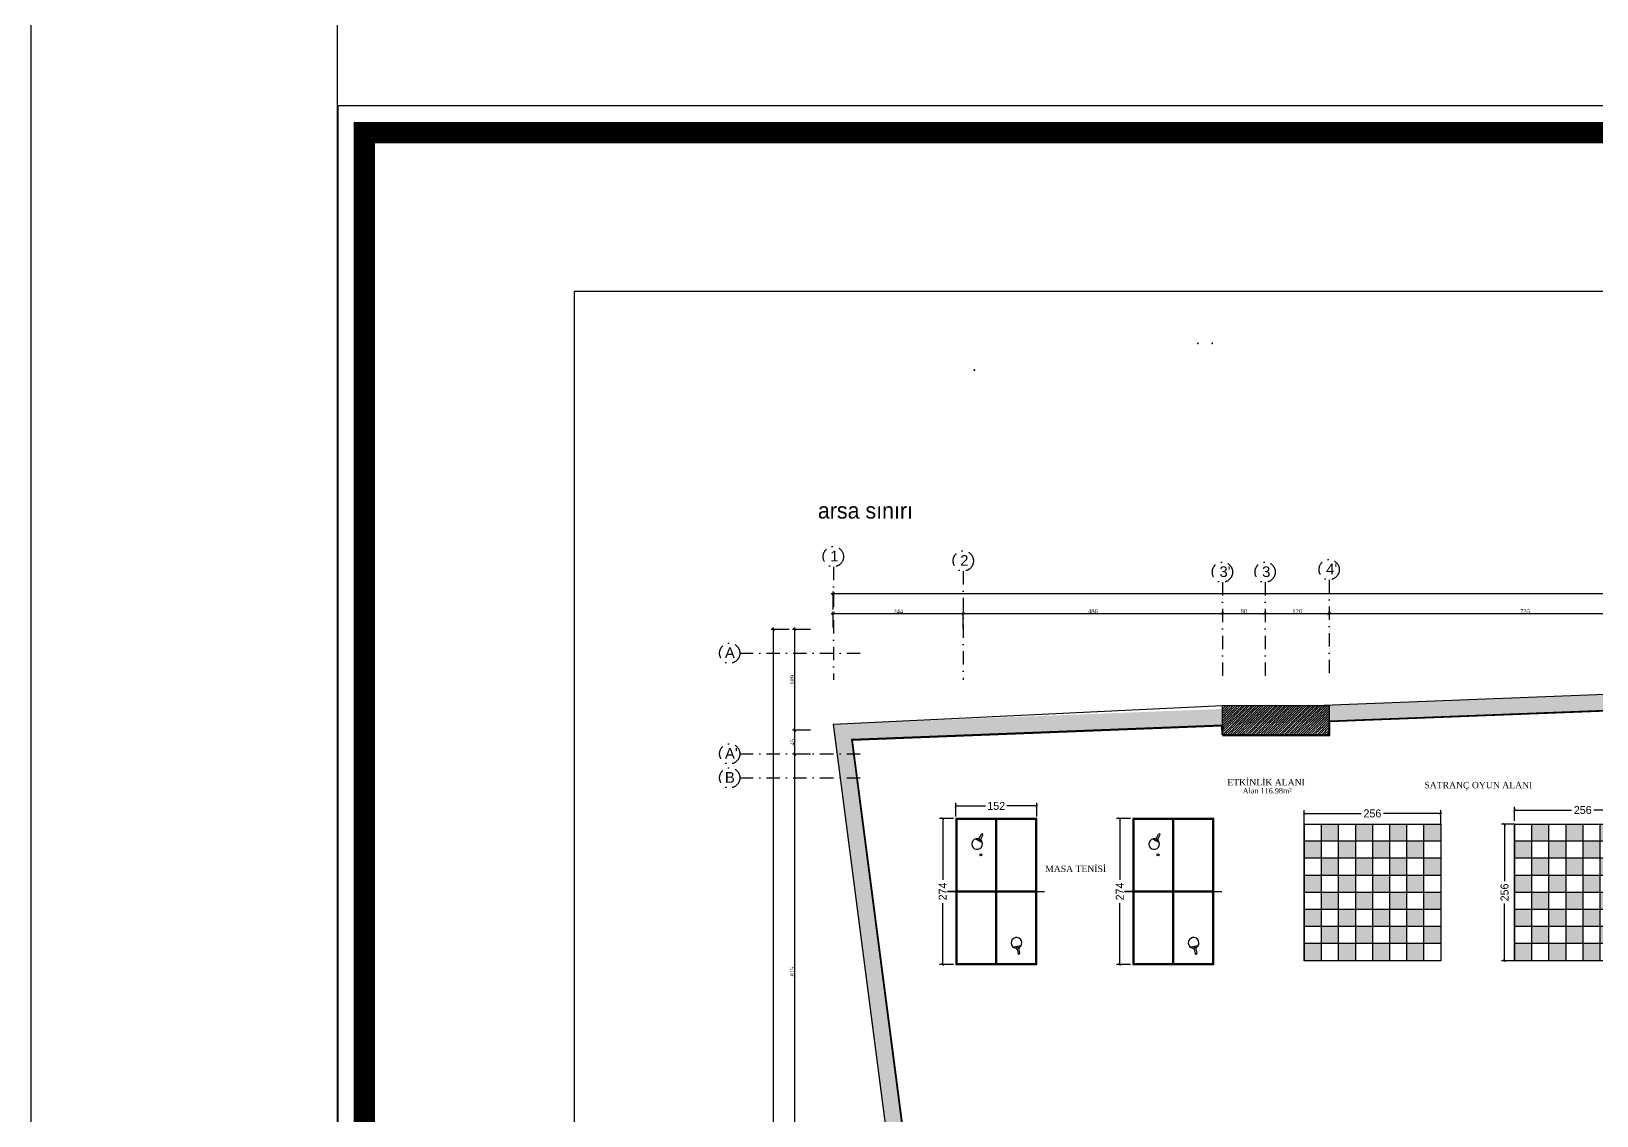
# Model space of a CAD drawing. Header units: millimetres. Extents: x -29311 to -3405, y 28913 to 42880.
# Drawn here: x -20559 to -17624, y 35997 to 38030 of the extents above; entities that cross this region are included whole.
import ezdxf
from ezdxf.enums import TextEntityAlignment as Align

# ---------------------------------------------------------------- set-up
doc = ezdxf.new("R2010")
doc.units = ezdxf.units.MM
doc.linetypes.add('DASHDOT', pattern=[1, 0.5, -0.25, 0, -0.25])
doc.linetypes.add('DASHDOT2', pattern=[0.5, 0.25, -0.125, 0, -0.125])
for name, color, linetype in [('A-AKS', 57, 'DASHDOT'), ('A-AKS.', 57, 'DASHDOT2'), ('A-BA', 1, 'Continuous'), ('A-KAPI-METAL', 84, 'Continuous'), ('A-SIVA-IC', 97, 'Continuous'), ('A-TEFRIS', 251, 'Continuous'), ('A-YAZI', 136, 'Continuous'), ('ARREDI_attrezzature', 175, 'Continuous'), ('yazı1', 7, 'Continuous'), ('Yazılar', 253, 'Continuous')]:
    doc.layers.add(name, color=color, linetype=linetype)
for name, color, linetype, lineweight in [('IZ', 8, 'Continuous', 20), ('olcu-plan', 7, 'Continuous', 20), ('tarama-betonarme', 252, 'Continuous', 13), ('TES_SU', 150, 'Continuous', 25)]:
    doc.layers.add(name, color=color, linetype=linetype, lineweight=lineweight)
doc.styles.add('HA_SMART', font='')
doc.styles.add('text1', font='arial.ttf')
doc.styles.add('YAZ-50', font='times.ttf', dxfattribs={"width": 0.9})
doc.styles.get('HA_SMART').set_extended_font_data('Sakkal Majalla')
doc.dimstyles.new('1-100HA', dxfattribs={"dimtxt": 15, "dimasz": 5, "dimexe": 6, "dimexo": 0, "dimgap": 2, "dimtad": 0, "dimdec": 1, "dimrnd": 0.5, "dimzin": 11, "dimtxsty": 'HA_SMART', "dimblk": 'ARCHTICK', "dimcen": 3, "dimdle": 1.25, "dimclrd": 256, "dimclrt": 7, "dimadec": 0, "dimazin": 0, "dimtfac": 1.25, "dimtdec": 1, "dimtofl": 0, "dimtmove": 1, "dimatfit": 3, "dimldrblk": 'ARCHTICK', "dimfxl": 20, "dimfxlon": 1, "dimtolj": 1, "dimtzin": 0, "dimarcsym": 0})
doc.dimstyles.new('1-50-plan', dxfattribs={"dimtxt": 8, "dimasz": 6, "dimexe": 4, "dimexo": 4, "dimgap": 0.00625, "dimtad": 1, "dimdec": 0, "dimrnd": 0.0005, "dimzin": 9, "dimdsep": 46, "dimtxsty": 'YAZ-50', "dimblk": 'ARCHTICK', "dimcen": 0.025, "dimdle": 4, "dimadec": 0, "dimazin": 0, "dimtfac": 1, "dimtdec": 0, "dimtmove": 0, "dimatfit": 3, "dimfxl": 30, "dimfxlon": 1, "dimarcsym": 0})
pattern_1 = [(45, (-65876.5644, 50245.5134), (-4.4194174, 4.4194174), []), (45, (-65872.145, 50245.5134), (-4.4194174, 4.4194174), [7.8125, -1.5625, 0, -1.5625])]

# ---------------------------------------------------------------- blocks, each defined once
blk = doc.blocks.new('ANTET')
at = {"color": 251, "const_width": 20, "elevation": 0}
blk.add_lwpolyline([(-18595, -50619.4), (-18595, -52600.1), (-14668.2, -52600.1), (-14668.2, -50619.4)], close=True, dxfattribs=at)
at = {"layer": 'Yazılar', "elevation": 0}
for points in [[(-18620, -50594.4), (-18620, -52625.1), (-14643.2, -52625.1), (-14643.2, -50594.4)], [(-18397.9, -50768), (-14785.5, -50768), (-14785.5, -52468.9), (-18397.9, -52468.9)]]:
    blk.add_lwpolyline(points, close=True, dxfattribs=at)
blk = doc.blocks.new('_ArchTick')
at = {"color": 0, "linetype": 'ByBlock', "const_width": 0.15}
blk.add_lwpolyline([(-0.5, -0.5), (0.5, 0.5)], dxfattribs=at)
blk = doc.blocks.new('*D405')
at = {"layer": 'DEFPOINTS', "color": 0, "transparency": 16777216}
for p in [(-18811.7, 36938.9), (-19055.3, 36908.8), (-18811.7, 36906.1)]:
    blk.add_point(p, dxfattribs=at)
at = {"layer": 'olcu-plan', "color": 0, "lineweight": -2, "transparency": 16777216}
for p, q in [((-19059.3, 36938.9), (-18807.7, 36938.9)), ((-19055.3, 36912.8), (-19055.3, 36942.9)), ((-18811.7, 36910.1), (-18811.7, 36942.9))]:
    blk.add_line(p, q, dxfattribs=at)
at = {"layer": 'olcu-plan', "color": 0, "lineweight": -2, "transparency": 16777216, "xscale": 6, "yscale": 6, "zscale": 6, "rotation": 180}
blk.add_blockref('_ArchTick', (-19055.3, 36938.9), dxfattribs=at)
at = {"layer": 'olcu-plan', "color": 0, "lineweight": -2, "transparency": 16777216, "xscale": 6, "yscale": 6, "zscale": 6}
blk.add_blockref('_ArchTick', (-18811.7, 36938.9), dxfattribs=at)
at = {"layer": 'olcu-plan', "color": 0, "transparency": 16777216, "insert": (-18933.5, 36942.9), "char_height": 8, "attachment_point": 5, "style": 'YAZ-50'}
blk.add_mtext('244', dxfattribs=at)
blk = doc.blocks.new('*D406')
at = {"layer": 'DEFPOINTS', "color": 0, "transparency": 16777216}
for p in [(-18325.7, 36938.9), (-18325.7, 36938.9), (-18811.7, 36906.1)]:
    blk.add_point(p, dxfattribs=at)
at = {"layer": 'olcu-plan', "color": 0, "lineweight": -2, "transparency": 16777216}
for p, q in [((-18815.7, 36938.9), (-18321.7, 36938.9)), ((-18811.7, 36910.1), (-18811.7, 36942.9)), ((-18325.7, 36938.9), (-18325.7, 36942.9))]:
    blk.add_line(p, q, dxfattribs=at)
at = {"layer": 'olcu-plan', "color": 0, "lineweight": -2, "transparency": 16777216, "xscale": 6, "yscale": 6, "zscale": 6, "rotation": 180}
blk.add_blockref('_ArchTick', (-18811.7, 36938.9), dxfattribs=at)
at = {"layer": 'olcu-plan', "color": 0, "lineweight": -2, "transparency": 16777216, "xscale": 6, "yscale": 6, "zscale": 6}
blk.add_blockref('_ArchTick', (-18325.7, 36938.9), dxfattribs=at)
at = {"layer": 'olcu-plan', "color": 0, "transparency": 16777216, "insert": (-18568.7, 36943), "char_height": 8, "attachment_point": 5, "style": 'YAZ-50'}
blk.add_mtext('486', dxfattribs=at)
blk = doc.blocks.new('*D407')
at = {"layer": 'DEFPOINTS', "color": 0, "transparency": 16777216}
for p in [(-18325.7, 36938.9), (-18245.7, 36938.9), (-18245.7, 36938.9)]:
    blk.add_point(p, dxfattribs=at)
at = {"layer": 'olcu-plan', "color": 0, "lineweight": -2, "transparency": 16777216}
for p, q in [((-18329.7, 36938.9), (-18241.7, 36938.9)), ((-18325.7, 36938.9), (-18325.7, 36942.9)), ((-18245.7, 36938.9), (-18245.7, 36942.9))]:
    blk.add_line(p, q, dxfattribs=at)
at = {"layer": 'olcu-plan', "color": 0, "lineweight": -2, "transparency": 16777216, "xscale": 6, "yscale": 6, "zscale": 6, "rotation": 180}
blk.add_blockref('_ArchTick', (-18325.7, 36938.9), dxfattribs=at)
at = {"layer": 'olcu-plan', "color": 0, "lineweight": -2, "transparency": 16777216, "xscale": 6, "yscale": 6, "zscale": 6}
blk.add_blockref('_ArchTick', (-18245.7, 36938.9), dxfattribs=at)
at = {"layer": 'olcu-plan', "color": 0, "transparency": 16777216, "insert": (-18285.7, 36943), "char_height": 8, "attachment_point": 5, "style": 'YAZ-50'}
blk.add_mtext('80', dxfattribs=at)
blk = doc.blocks.new('*D408')
at = {"layer": 'DEFPOINTS', "color": 0, "transparency": 16777216}
for p in [(-18245.7, 36938.9), (-18125.7, 36938.9), (-18125.7, 36938.9)]:
    blk.add_point(p, dxfattribs=at)
at = {"layer": 'olcu-plan', "color": 0, "lineweight": -2, "transparency": 16777216}
for p, q in [((-18249.7, 36938.9), (-18121.7, 36938.9)), ((-18245.7, 36938.9), (-18245.7, 36942.9)), ((-18125.7, 36938.9), (-18125.7, 36942.9))]:
    blk.add_line(p, q, dxfattribs=at)
at = {"layer": 'olcu-plan', "color": 0, "lineweight": -2, "transparency": 16777216, "xscale": 6, "yscale": 6, "zscale": 6, "rotation": 180}
blk.add_blockref('_ArchTick', (-18245.7, 36938.9), dxfattribs=at)
at = {"layer": 'olcu-plan', "color": 0, "lineweight": -2, "transparency": 16777216, "xscale": 6, "yscale": 6, "zscale": 6}
blk.add_blockref('_ArchTick', (-18125.7, 36938.9), dxfattribs=at)
at = {"layer": 'olcu-plan', "color": 0, "transparency": 16777216, "insert": (-18185.7, 36943), "char_height": 8, "attachment_point": 5, "style": 'YAZ-50'}
blk.add_mtext('120', dxfattribs=at)
blk = doc.blocks.new('*D409')
at = {"layer": 'DEFPOINTS', "color": 0, "transparency": 16777216}
for p in [(-18125.7, 36938.9), (-17391.2, 36938.9), (-17391.2, 36938.9)]:
    blk.add_point(p, dxfattribs=at)
at = {"layer": 'olcu-plan', "color": 0, "lineweight": -2, "transparency": 16777216}
for p, q in [((-18129.7, 36938.9), (-17387.2, 36938.9)), ((-18125.7, 36938.9), (-18125.7, 36942.9)), ((-17391.2, 36938.9), (-17391.2, 36942.9))]:
    blk.add_line(p, q, dxfattribs=at)
at = {"layer": 'olcu-plan', "color": 0, "lineweight": -2, "transparency": 16777216, "xscale": 6, "yscale": 6, "zscale": 6, "rotation": 180}
blk.add_blockref('_ArchTick', (-18125.7, 36938.9), dxfattribs=at)
at = {"layer": 'olcu-plan', "color": 0, "lineweight": -2, "transparency": 16777216, "xscale": 6, "yscale": 6, "zscale": 6}
blk.add_blockref('_ArchTick', (-17391.2, 36938.9), dxfattribs=at)
at = {"layer": 'olcu-plan', "color": 0, "transparency": 16777216, "insert": (-17758.5, 36943), "char_height": 8, "attachment_point": 5, "style": 'YAZ-50'}
blk.add_mtext('735', dxfattribs=at)
blk = doc.blocks.new('*D416')
at = {"layer": 'DEFPOINTS', "color": 0, "transparency": 16777216}
for p in [(-14185.7, 36976.3), (-14185.7, 36938.9), (-19055.3, 36908.8)]:
    blk.add_point(p, dxfattribs=at)
at = {"layer": 'olcu-plan', "color": 0, "lineweight": -2, "transparency": 16777216}
for p, q in [((-19059.3, 36976.3), (-14181.7, 36976.3)), ((-19055.3, 36946.3), (-19055.3, 36980.3)), ((-14185.7, 36946.3), (-14185.7, 36980.3))]:
    blk.add_line(p, q, dxfattribs=at)
at = {"layer": 'olcu-plan', "color": 0, "lineweight": -2, "transparency": 16777216, "xscale": 6, "yscale": 6, "zscale": 6, "rotation": 180}
blk.add_blockref('_ArchTick', (-19055.3, 36976.3), dxfattribs=at)
at = {"layer": 'olcu-plan', "color": 0, "lineweight": -2, "transparency": 16777216, "xscale": 6, "yscale": 6, "zscale": 6}
blk.add_blockref('_ArchTick', (-14185.7, 36976.3), dxfattribs=at)
at = {"layer": 'olcu-plan', "color": 0, "transparency": 16777216, "insert": (-16620.5, 36980.4), "char_height": 8, "attachment_point": 5, "style": 'YAZ-50'}
blk.add_mtext('4870', dxfattribs=at)
blk = doc.blocks.new('*D417')
at = {"layer": 'DEFPOINTS', "color": 0, "transparency": 16777216}
for p in [(-19055.3, 36908.8), (-19127.9, 36720), (-19055.3, 36720)]:
    blk.add_point(p, dxfattribs=at)
at = {"layer": 'olcu-plan', "color": 0, "lineweight": -2, "transparency": 16777216}
for p, q in [((-19097.9, 36908.8), (-19131.9, 36908.8)), ((-19127.9, 36912.8), (-19127.9, 36716)), ((-19097.9, 36720), (-19131.9, 36720))]:
    blk.add_line(p, q, dxfattribs=at)
at = {"layer": 'olcu-plan', "color": 0, "lineweight": -2, "transparency": 16777216, "xscale": 6, "yscale": 6, "zscale": 6}
for p, rotation in [((-19127.9, 36908.8), 90), ((-19127.9, 36720), 270)]:
    blk.add_blockref('_ArchTick', p, dxfattribs=dict(at, rotation=rotation))
at = {"layer": 'olcu-plan', "color": 0, "transparency": 16777216, "insert": (-19132, 36814.4), "char_height": 8, "attachment_point": 5, "rotation": 90, "style": 'YAZ-50'}
blk.add_mtext('189', dxfattribs=at)
blk = doc.blocks.new('*D418')
at = {"layer": 'DEFPOINTS', "color": 0, "transparency": 16777216}
for p in [(-19055.3, 36720), (-19127.9, 36675), (-19055.3, 36675)]:
    blk.add_point(p, dxfattribs=at)
at = {"layer": 'olcu-plan', "color": 0, "lineweight": -2, "transparency": 16777216}
for p, q in [((-19097.9, 36720), (-19131.9, 36720)), ((-19127.9, 36724), (-19127.9, 36671)), ((-19097.9, 36675), (-19131.9, 36675))]:
    blk.add_line(p, q, dxfattribs=at)
at = {"layer": 'olcu-plan', "color": 0, "lineweight": -2, "transparency": 16777216, "xscale": 6, "yscale": 6, "zscale": 6}
for p, rotation in [((-19127.9, 36720), 90), ((-19127.9, 36675), 270)]:
    blk.add_blockref('_ArchTick', p, dxfattribs=dict(at, rotation=rotation))
at = {"layer": 'olcu-plan', "color": 0, "transparency": 16777216, "insert": (-19132, 36697.5), "char_height": 8, "attachment_point": 5, "rotation": 90, "style": 'YAZ-50'}
blk.add_mtext('45', dxfattribs=at)
blk = doc.blocks.new('*D419')
at = {"layer": 'DEFPOINTS', "color": 0, "transparency": 16777216}
for p in [(-19055.3, 36675), (-19127.9, 35859.7), (-19055.3, 35859.7)]:
    blk.add_point(p, dxfattribs=at)
at = {"layer": 'olcu-plan', "color": 0, "lineweight": -2, "transparency": 16777216}
for p, q in [((-19097.9, 36675), (-19131.9, 36675)), ((-19127.9, 36679), (-19127.9, 35855.7)), ((-19097.9, 35859.7), (-19131.9, 35859.7))]:
    blk.add_line(p, q, dxfattribs=at)
at = {"layer": 'olcu-plan', "color": 0, "lineweight": -2, "transparency": 16777216, "xscale": 6, "yscale": 6, "zscale": 6}
for p, rotation in [((-19127.9, 36675), 90), ((-19127.9, 35859.7), 270)]:
    blk.add_blockref('_ArchTick', p, dxfattribs=dict(at, rotation=rotation))
at = {"layer": 'olcu-plan', "color": 0, "transparency": 16777216, "insert": (-19132, 36267.4), "char_height": 8, "attachment_point": 5, "rotation": 90, "style": 'YAZ-50'}
blk.add_mtext('815', dxfattribs=at)
blk = doc.blocks.new('*D423')
at = {"layer": 'DEFPOINTS', "color": 0, "transparency": 16777216}
for p in [(-19055.3, 36908.8), (-19167.8, 34803.8), (-18805.2, 34803.8)]:
    blk.add_point(p, dxfattribs=at)
at = {"layer": 'olcu-plan', "color": 0, "lineweight": -2, "transparency": 16777216}
for p, q in [((-19137.8, 36908.8), (-19171.8, 36908.8)), ((-19167.8, 36912.8), (-19167.8, 34799.8)), ((-19137.8, 34803.8), (-19171.8, 34803.8))]:
    blk.add_line(p, q, dxfattribs=at)
at = {"layer": 'olcu-plan', "color": 0, "lineweight": -2, "transparency": 16777216, "xscale": 6, "yscale": 6, "zscale": 6}
for p, rotation in [((-19167.8, 36908.8), 90), ((-19167.8, 34803.8), 270)]:
    blk.add_blockref('_ArchTick', p, dxfattribs=dict(at, rotation=rotation))
at = {"layer": 'olcu-plan', "color": 0, "transparency": 16777216, "insert": (-19171.8, 35856.3), "char_height": 8, "attachment_point": 5, "rotation": 90, "style": 'YAZ-50'}
blk.add_mtext('2105', dxfattribs=at)
blk = doc.blocks.new('AKS')
at = {"layer": 'A-AKS.', "ltscale": 100}
for p, q in [((0, 2266.9), (0, 2054.9)), ((243.6, 2258.9), (243.6, 2054.9)), ((729.5, 2237.9), (729.5, 2054.9)), ((809.5, 2237.9), (809.5, 2054.9)), ((929.5, 2242.6), (929.5, 2054.9)), ((-175.3, 2104.9), (50, 2104.9)), ((-175.3, 1916.2), (50, 1916.2)), ((-175.3, 1871.2), (50, 1871.2))]:
    blk.add_line(p, q, dxfattribs=at)
for centre in [(0, 2285.9), (243.6, 2277.9), (729.5, 2256.9), (809.5, 2256.9), (929.5, 2261.6), (-194.3, 2104.9), (-194.3, 1916.2), (-194.3, 1871.2)]:
    blk.add_circle(centre, 19, dxfattribs=at)
at = {"layer": 'A-AKS.', "ltscale": 100, "char_height": 20, "width": 18.894, "attachment_point": 1, "style": 'text1'}
for s, insert in [('1', (-5.8, 2296.8)), ('2', (237.8, 2288.7)), ("3'", (723.8, 2267.7)), ('3', (803.8, 2267.7)), ("4'", (923.8, 2272.5)), ('A', (-203.2, 2115.8)), ("A'", (-203.2, 1927)), ('B', (-203.2, 1882))]:
    blk.add_mtext(s, dxfattribs=dict(at, insert=insert))
blk = doc.blocks.new('MASA TENİSİ')
at = {"layer": 'A-TEFRIS'}
for p, q in [((200.407, 172.95), (197.667, 172.95)), ((197.667, 172.95), (197.667, 171.43)), ((199.027, 172.93), (197.687, 172.93)), ((197.687, 172.93), (197.687, 172.2)), ((199.027, 172.93), (199.027, 172.2)), ((199.037, 173.097), (199.037, 171.283)), ((199.047, 172.93), (199.047, 172.2)), ((200.387, 172.93), (199.047, 172.93)), ((200.387, 172.2), (200.387, 172.93)), ((200.407, 171.43), (200.407, 172.95)), ((200.021, 172.579), (199.954, 172.453)), ((200.001, 172.52), (199.991, 172.502)), ((199.991, 172.502), (200.007, 172.488)), ((200.021, 172.515), (200.001, 172.52)), ((200.021, 172.515), (200.007, 172.488)), ((200.007, 172.488), (200.095, 172.441)), ((200.021, 172.515), (200.109, 172.468)), ((197.687, 172.2), (199.027, 172.2)), ((197.687, 172.18), (199.027, 172.18)), ((197.687, 172.18), (197.687, 171.45)), ((199.027, 172.18), (199.027, 171.45)), ((199.047, 172.2), (200.387, 172.2)), ((199.047, 172.18), (200.387, 172.18)), ((199.047, 172.18), (199.047, 171.45)), ((200.387, 171.45), (200.387, 172.18)), ((197.973, 171.803), (197.875, 171.782)), ((197.979, 171.774), (197.881, 171.752)), ((197.979, 171.774), (197.973, 171.803)), ((197.993, 171.802), (197.973, 171.803)), ((197.979, 171.774), (197.997, 171.783)), ((198.02, 171.725), (197.99, 171.864)), ((197.997, 171.783), (197.993, 171.802)), ((197.667, 171.43), (200.407, 171.43)), ((197.687, 171.45), (199.027, 171.45)), ((199.047, 171.45), (200.387, 171.45))]:
    blk.add_line(p, q, dxfattribs=at)
blk.add_lwpolyline([(199.033, 173.097), (199.04, 173.097), (199.04, 172.95), (199.033, 172.95)], close=True, dxfattribs=at)
blk.add_circle((199.724, 172.478), 0.02, dxfattribs=at)
for centre, radius, start, end in [((199.926, 172.548), 0.1, 352.1917, 311.6872), ((200.012, 172.451), 0.03, 61.9394, 131.6872), ((200.054, 172.531), 0.03, 172.1917, 241.9394), ((200.102, 172.454), 0.015, 241.9394, 61.9394), ((197.878, 171.767), 0.015, 102.2828, 282.2828), ((197.945, 171.828), 0.03, 282.2828, 352.0306), ((197.964, 171.74), 0.03, 32.5351, 102.2828), ((198.073, 171.81), 0.1, 212.5351, 172.0306)]:
    blk.add_arc(centre, radius, start, end, dxfattribs=at)
blk = doc.blocks.new('*D390')
at = {"layer": 'A-TEFRIS', "color": 0, "lineweight": -2, "transparency": 16777216}
for p, q in [((-18830.3, 36554.7), (-18856.3, 36554.7)), ((-18830.3, 36280.7), (-18856.3, 36280.7))]:
    blk.add_line(p, q, dxfattribs=at)
at = {"layer": 'A-TEFRIS', "lineweight": -2, "transparency": 16777216}
for p, q in [((-18850.3, 36556), (-18850.3, 36439.4)), ((-18850.3, 36279.5), (-18850.3, 36396.1))]:
    blk.add_line(p, q, dxfattribs=at)
at = {"layer": 'DEFPOINTS', "color": 0, "transparency": 16777216}
for p in [(-18850.3, 36554.7), (-18825.9, 36554.7), (-18825.9, 36280.7)]:
    blk.add_point(p, dxfattribs=at)
at = {"layer": 'A-TEFRIS', "lineweight": -2, "transparency": 16777216, "xscale": 5, "yscale": 5, "zscale": 5}
for p, rotation in [((-18850.3, 36554.7), 90), ((-18850.3, 36280.7), 270)]:
    blk.add_blockref('_ArchTick', p, dxfattribs=dict(at, rotation=rotation))
at = {"layer": 'A-TEFRIS', "color": 7, "transparency": 16777216, "insert": (-18850.3, 36417.7), "char_height": 15, "attachment_point": 5, "rotation": 90, "style": 'HA_SMART'}
blk.add_mtext('\\A1;274', dxfattribs=at)
blk = doc.blocks.new('*D391')
at = {"layer": 'A-TEFRIS', "lineweight": -2, "transparency": 16777216}
for p, q in [((-18827.2, 36578), (-18769.8, 36578)), ((-18672.7, 36578), (-18730, 36578))]:
    blk.add_line(p, q, dxfattribs=at)
at = {"layer": 'A-TEFRIS', "color": 0, "lineweight": -2, "transparency": 16777216}
for p, q in [((-18825.9, 36558), (-18825.9, 36584)), ((-18673.9, 36558), (-18673.9, 36584))]:
    blk.add_line(p, q, dxfattribs=at)
at = {"layer": 'DEFPOINTS', "color": 0, "transparency": 16777216}
for p in [(-18673.9, 36578), (-18825.9, 36554.7), (-18673.9, 36554.7)]:
    blk.add_point(p, dxfattribs=at)
at = {"layer": 'A-TEFRIS', "lineweight": -2, "transparency": 16777216, "xscale": 5, "yscale": 5, "zscale": 5, "rotation": 180}
blk.add_blockref('_ArchTick', (-18825.9, 36578), dxfattribs=at)
at = {"layer": 'A-TEFRIS', "lineweight": -2, "transparency": 16777216, "xscale": 5, "yscale": 5, "zscale": 5}
blk.add_blockref('_ArchTick', (-18673.9, 36578), dxfattribs=at)
at = {"layer": 'A-TEFRIS', "color": 7, "transparency": 16777216, "insert": (-18749.9, 36578), "char_height": 15, "attachment_point": 5, "style": 'HA_SMART'}
blk.add_mtext('\\A1;152', dxfattribs=at)
blk = doc.blocks.new('*D392')
at = {"layer": 'A-TEFRIS', "color": 0, "lineweight": -2, "transparency": 16777216}
for p, q in [((-18498.3, 36554.7), (-18524.3, 36554.7)), ((-18498.3, 36280.7), (-18524.3, 36280.7))]:
    blk.add_line(p, q, dxfattribs=at)
at = {"layer": 'A-TEFRIS', "lineweight": -2, "transparency": 16777216}
for p, q in [((-18518.3, 36556), (-18518.3, 36439.4)), ((-18518.3, 36279.5), (-18518.3, 36396.1))]:
    blk.add_line(p, q, dxfattribs=at)
at = {"layer": 'DEFPOINTS', "color": 0, "transparency": 16777216}
for p in [(-18518.3, 36554.7), (-18493.9, 36554.7), (-18493.9, 36280.7)]:
    blk.add_point(p, dxfattribs=at)
at = {"layer": 'A-TEFRIS', "lineweight": -2, "transparency": 16777216, "xscale": 5, "yscale": 5, "zscale": 5}
for p, rotation in [((-18518.3, 36554.7), 90), ((-18518.3, 36280.7), 270)]:
    blk.add_blockref('_ArchTick', p, dxfattribs=dict(at, rotation=rotation))
at = {"layer": 'A-TEFRIS', "color": 7, "transparency": 16777216, "insert": (-18518.3, 36417.7), "char_height": 15, "attachment_point": 5, "rotation": 90, "style": 'HA_SMART'}
blk.add_mtext('\\A1;274', dxfattribs=at)
blk = doc.blocks.new('SATRANÇ11')
at = {"layer": 'A-TEFRIS'}
h = blk.add_hatch(dxfattribs=at)
h.set_pattern_fill('DOTS', color=256, scale=0.1)
h.paths.add_polyline_path([(82136.05, 16280.28), (82128.05, 16280.28), (82128.05, 16272.28), (82136.05, 16272.28)])
h.paths.add_polyline_path([(82120.05, 16280.28), (82112.05, 16280.28), (82112.05, 16272.28), (82120.05, 16272.28)])
h.paths.add_polyline_path([(82104.05, 16280.28), (82096.05, 16280.28), (82096.05, 16272.28), (82104.05, 16272.28)])
h.paths.add_polyline_path([(82088.05, 16280.28), (82080.05, 16280.28), (82080.05, 16272.28), (82088.05, 16272.28)])
h = blk.add_hatch(dxfattribs=at)
h.set_pattern_fill('DOTS', color=256, scale=0.1)
h.set_pattern_definition([(0, (-8, -8), (0.079375, 0.15875), [0, -0.15875])])
h.paths.add_polyline_path([(82128.05, 16272.28), (82120.05, 16272.28), (82120.05, 16264.28), (82128.05, 16264.28)])
h.paths.add_polyline_path([(82112.05, 16272.28), (82104.05, 16272.28), (82104.05, 16264.28), (82112.05, 16264.28)])
h.paths.add_polyline_path([(82096.05, 16272.28), (82088.05, 16272.28), (82088.05, 16264.28), (82096.05, 16264.28)])
h.paths.add_polyline_path([(82080.05, 16272.28), (82072.05, 16272.28), (82072.05, 16264.28), (82080.05, 16264.28)])
h = blk.add_hatch(dxfattribs=at)
h.set_pattern_fill('DOTS', color=256, scale=0.1)
h.set_pattern_definition([(0, (0, -16), (0.079375, 0.15875), [0, -0.15875])])
h.paths.add_polyline_path([(82136.05, 16264.28), (82128.05, 16264.28), (82128.05, 16256.28), (82136.05, 16256.28)])
h.paths.add_polyline_path([(82120.05, 16264.28), (82112.05, 16264.28), (82112.05, 16256.28), (82120.05, 16256.28)])
h.paths.add_polyline_path([(82104.05, 16264.28), (82096.05, 16264.28), (82096.05, 16256.28), (82104.05, 16256.28)])
h.paths.add_polyline_path([(82088.05, 16264.28), (82080.05, 16264.28), (82080.05, 16256.28), (82088.05, 16256.28)])
h = blk.add_hatch(dxfattribs=at)
h.set_pattern_fill('DOTS', color=256, scale=0.1)
h.set_pattern_definition([(0, (-8, -24), (0.079375, 0.15875), [0, -0.15875])])
h.paths.add_polyline_path([(82128.05, 16256.28), (82120.05, 16256.28), (82120.05, 16248.28), (82128.05, 16248.28)])
h.paths.add_polyline_path([(82112.05, 16256.28), (82104.05, 16256.28), (82104.05, 16248.28), (82112.05, 16248.28)])
h.paths.add_polyline_path([(82096.05, 16256.28), (82088.05, 16256.28), (82088.05, 16248.28), (82096.05, 16248.28)])
h.paths.add_polyline_path([(82080.05, 16256.28), (82072.05, 16256.28), (82072.05, 16248.28), (82080.05, 16248.28)])
h = blk.add_hatch(dxfattribs=at)
h.set_pattern_fill('DOTS', color=256, scale=0.1)
h.set_pattern_definition([(0, (0, -32), (0.079375, 0.15875), [0, -0.15875])])
h.paths.add_polyline_path([(82136.05, 16248.28), (82128.05, 16248.28), (82128.05, 16240.28), (82136.05, 16240.28)])
h.paths.add_polyline_path([(82120.05, 16248.28), (82112.05, 16248.28), (82112.05, 16240.28), (82120.05, 16240.28)])
h.paths.add_polyline_path([(82104.05, 16248.28), (82096.05, 16248.28), (82096.05, 16240.28), (82104.05, 16240.28)])
h.paths.add_polyline_path([(82088.05, 16248.28), (82080.05, 16248.28), (82080.05, 16240.28), (82088.05, 16240.28)])
h = blk.add_hatch(dxfattribs=at)
h.set_pattern_fill('DOTS', color=256, scale=0.1)
h.set_pattern_definition([(0, (-8, -40), (0.079375, 0.15875), [0, -0.15875])])
h.paths.add_polyline_path([(82128.05, 16240.28), (82120.05, 16240.28), (82120.05, 16232.28), (82128.05, 16232.28)])
h.paths.add_polyline_path([(82112.05, 16240.28), (82104.05, 16240.28), (82104.05, 16232.28), (82112.05, 16232.28)])
h.paths.add_polyline_path([(82096.05, 16240.28), (82088.05, 16240.28), (82088.05, 16232.28), (82096.05, 16232.28)])
h.paths.add_polyline_path([(82080.05, 16240.28), (82072.05, 16240.28), (82072.05, 16232.28), (82080.05, 16232.28)])
h = blk.add_hatch(dxfattribs=at)
h.set_pattern_fill('DOTS', color=256, scale=0.1)
h.set_pattern_definition([(0, (0, -48), (0.079375, 0.15875), [0, -0.15875])])
h.paths.add_polyline_path([(82136.05, 16232.28), (82128.05, 16232.28), (82128.05, 16224.28), (82136.05, 16224.28)])
h.paths.add_polyline_path([(82120.05, 16232.28), (82112.05, 16232.28), (82112.05, 16224.28), (82120.05, 16224.28)])
h.paths.add_polyline_path([(82104.05, 16232.28), (82096.05, 16232.28), (82096.05, 16224.28), (82104.05, 16224.28)])
h.paths.add_polyline_path([(82088.05, 16232.28), (82080.05, 16232.28), (82080.05, 16224.28), (82088.05, 16224.28)])
h = blk.add_hatch(dxfattribs=at)
h.set_pattern_fill('DOTS', color=256, scale=0.1)
h.set_pattern_definition([(0, (-8, -56), (0.079375, 0.15875), [0, -0.15875])])
h.paths.add_polyline_path([(82128.05, 16224.28), (82120.05, 16224.28), (82120.05, 16216.28), (82128.05, 16216.28)])
h.paths.add_polyline_path([(82112.05, 16224.28), (82104.05, 16224.28), (82104.05, 16216.28), (82112.05, 16216.28)])
h.paths.add_polyline_path([(82096.05, 16224.28), (82088.05, 16224.28), (82088.05, 16216.28), (82096.05, 16216.28)])
h.paths.add_polyline_path([(82080.05, 16224.28), (82072.05, 16224.28), (82072.05, 16216.28), (82080.05, 16216.28)])
blk.add_lwpolyline([(82072.05, 16280.28), (82136.05, 16280.28), (82136.05, 16216.28), (82072.05, 16216.28)], close=True, dxfattribs=at)
for points in [[(82072.05, 16280.28), (82072.05, 16216.28)], [(82080.05, 16280.28), (82080.05, 16216.28)], [(82088.05, 16280.28), (82088.05, 16216.28)], [(82096.05, 16280.28), (82096.05, 16216.28)], [(82104.05, 16280.28), (82104.05, 16216.28)], [(82112.05, 16280.28), (82112.05, 16216.28)], [(82120.05, 16280.28), (82120.05, 16216.28)], [(82128.05, 16280.28), (82128.05, 16216.28)], [(82136.05, 16272.28), (82072.05, 16272.28)], [(82136.05, 16264.28), (82072.05, 16264.28)], [(82136.05, 16256.28), (82072.05, 16256.28)], [(82136.05, 16248.28), (82072.05, 16248.28)], [(82136.05, 16240.28), (82072.05, 16240.28)], [(82136.05, 16232.28), (82072.05, 16232.28)], [(82136.05, 16224.28), (82072.05, 16224.28)]]:
    blk.add_lwpolyline(points, dxfattribs=at)
blk = doc.blocks.new('*D402')
at = {"layer": 'ARREDI_attrezzature', "color": 0, "lineweight": -2, "transparency": 16777216}
for p, q in [((-18172.7, 36543.9), (-18172.7, 36569.9)), ((-17916.7, 36543.9), (-17916.7, 36569.9))]:
    blk.add_line(p, q, dxfattribs=at)
at = {"layer": 'ARREDI_attrezzature', "lineweight": -2, "transparency": 16777216}
for p, q in [((-18173.9, 36563.9), (-18065.6, 36563.9)), ((-17915.4, 36563.9), (-18023.8, 36563.9))]:
    blk.add_line(p, q, dxfattribs=at)
at = {"layer": 'DEFPOINTS', "color": 0, "transparency": 16777216}
for p in [(-18172.7, 36543.9), (-17916.7, 36563.9), (-17916.7, 36543.9)]:
    blk.add_point(p, dxfattribs=at)
at = {"layer": 'ARREDI_attrezzature', "lineweight": -2, "transparency": 16777216, "xscale": 5, "yscale": 5, "zscale": 5, "rotation": 180}
blk.add_blockref('_ArchTick', (-18172.7, 36563.9), dxfattribs=at)
at = {"layer": 'ARREDI_attrezzature', "lineweight": -2, "transparency": 16777216, "xscale": 5, "yscale": 5, "zscale": 5}
blk.add_blockref('_ArchTick', (-17916.7, 36563.9), dxfattribs=at)
at = {"layer": 'ARREDI_attrezzature', "color": 7, "transparency": 16777216, "insert": (-18044.7, 36563.9), "char_height": 15, "attachment_point": 5, "style": 'HA_SMART'}
blk.add_mtext('\\A1;256', dxfattribs=at)
blk = doc.blocks.new('*D403')
at = {"layer": 'ARREDI_attrezzature', "lineweight": -2, "transparency": 16777216}
for p, q in [((-17779.6, 36570.3), (-17671.3, 36570.3)), ((-17521.1, 36570.3), (-17629.5, 36570.3))]:
    blk.add_line(p, q, dxfattribs=at)
at = {"layer": 'ARREDI_attrezzature', "color": 0, "lineweight": -2, "transparency": 16777216}
for p, q in [((-17778.4, 36550.3), (-17778.4, 36576.3)), ((-17522.4, 36550.3), (-17522.4, 36576.3))]:
    blk.add_line(p, q, dxfattribs=at)
at = {"layer": 'DEFPOINTS', "color": 0, "transparency": 16777216}
for p in [(-17522.4, 36570.3), (-17778.4, 36543.9), (-17522.4, 36543.9)]:
    blk.add_point(p, dxfattribs=at)
at = {"layer": 'ARREDI_attrezzature', "lineweight": -2, "transparency": 16777216, "xscale": 5, "yscale": 5, "zscale": 5, "rotation": 180}
blk.add_blockref('_ArchTick', (-17778.4, 36570.3), dxfattribs=at)
at = {"layer": 'ARREDI_attrezzature', "lineweight": -2, "transparency": 16777216, "xscale": 5, "yscale": 5, "zscale": 5}
blk.add_blockref('_ArchTick', (-17522.4, 36570.3), dxfattribs=at)
at = {"layer": 'ARREDI_attrezzature', "color": 7, "transparency": 16777216, "insert": (-17650.4, 36570.3), "char_height": 15, "attachment_point": 5, "style": 'HA_SMART'}
blk.add_mtext('\\A1;256', dxfattribs=at)
blk = doc.blocks.new('*D404')
at = {"layer": 'ARREDI_attrezzature', "color": 0, "lineweight": -2, "transparency": 16777216}
for p, q in [((-17778.4, 36543.9), (-17802.9, 36543.9)), ((-17778.4, 36287.9), (-17802.9, 36287.9))]:
    blk.add_line(p, q, dxfattribs=at)
at = {"layer": 'ARREDI_attrezzature', "lineweight": -2, "transparency": 16777216}
for p, q in [((-17796.9, 36545.1), (-17796.9, 36436.8)), ((-17796.9, 36286.6), (-17796.9, 36395))]:
    blk.add_line(p, q, dxfattribs=at)
at = {"layer": 'DEFPOINTS', "color": 0, "transparency": 16777216}
for p in [(-17796.9, 36543.9), (-17778.4, 36543.9), (-17778.4, 36287.9)]:
    blk.add_point(p, dxfattribs=at)
at = {"layer": 'ARREDI_attrezzature', "lineweight": -2, "transparency": 16777216, "xscale": 5, "yscale": 5, "zscale": 5}
for p, rotation in [((-17796.9, 36543.9), 90), ((-17796.9, 36287.9), 270)]:
    blk.add_blockref('_ArchTick', p, dxfattribs=dict(at, rotation=rotation))
at = {"layer": 'ARREDI_attrezzature', "color": 7, "transparency": 16777216, "insert": (-17796.9, 36415.9), "char_height": 15, "attachment_point": 5, "rotation": 90, "style": 'HA_SMART'}
blk.add_mtext('\\A1;256', dxfattribs=at)
blk = doc.blocks.new('t')
at = {"layer": 'IZ'}
for p, q in [((6, -8), (-6, -8)), ((-4, -8), (-4, -14)), ((-4, -11), (-4, -10)), ((4, -14), (-3, -14)), ((4, -7), (4, -3)), ((4, -8), (4, -14)), ((4, -8), (4, -8)), ((4, -10), (4, -11)), ((4, -12), (4, -13)), ((4, -14), (4, -14))]:
    blk.add_line(p, q, dxfattribs=at)
for points in [[(8, 0), (8, -2), (-8, -2), (-8, 0)], [(-3, -3), (-2, -2), (2, -2), (4, -3), (5, -2), (6, -2), (7, -3), (7, -7), (6, -8), (5, -8), (4, -7), (2, -8), (-2, -8), (-3, -7), (-5, -8), (-6, -8), (-7, -7), (-7, -3), (-6, -2), (-5, -2)]]:
    blk.add_lwpolyline(points, close=True, dxfattribs=at)
for points in [[(-3, -8), (-3, -14), (-4, -14), (4, -14), (4, -8), (4, -9)], [(-3, -7), (-3, -3)]]:
    blk.add_lwpolyline(points, dxfattribs=at)

msp = doc.modelspace()

# ---------------------------------------------------------------- hatches: boundary and pattern name
at = {"layer": 'tarama-betonarme'}
h = msp.add_hatch(dxfattribs=at)
h.set_pattern_fill('ANSI35', color=256, scale=25, style=0)
h.set_pattern_definition(pattern_1)
h.paths.add_polyline_path([(-18785.37, 34895.54), (-19021.29, 36702.95), (-14216.73, 36889.18), (-13835.02, 34913.14)], flags=16)
h.paths.add_polyline_path([(-18811.7, 34865.45), (-19055.29, 36731.65), (-14192.15, 36920.15), (-13798.7, 34883.26)])
h = msp.add_hatch(dxfattribs=at)
h.set_pattern_fill('ANSI35', color=256, scale=25, style=0)
h.set_pattern_definition(pattern_1)
h.paths.add_polyline_path([(-18325.74, 36766.65), (-18125.74, 36766.65), (-18125.74, 36711.66), (-18325.74, 36711.66)])

# ---------------------------------------------------------------- linework, layer by layer
at = {"layer": 'A-BA'}
for p, q in [((-18152.31, 36766.65), (-14192.15, 36920.15)), ((-18125.74, 36737.66), (-14190.99, 36890.17)), ((-19055.29, 36731.65), (-18325.74, 36766.65)), ((-18811.7, 34865.45), (-19055.29, 36731.65)), ((-18811.7, 34865.45), (-19055.29, 36731.65)), ((-19021.29, 36702.95), (-18325.74, 36729.91))]:
    msp.add_line(p, q, dxfattribs=at)
for points in [[(-18125.74, 36711.66), (-18325.74, 36711.66), (-18325.74, 36766.65), (-18125.74, 36766.65)], [(-18325.74, 36766.65), (-18125.74, 36766.65), (-18125.74, 36711.66), (-18325.74, 36711.66)], [(-18125.74, 36711.66), (-18325.74, 36711.66), (-18325.74, 36766.65), (-18125.74, 36766.65)], [(-18325.74, 36766.65), (-18125.74, 36766.65), (-18125.74, 36711.66), (-18325.74, 36711.66)]]:
    msp.add_lwpolyline(points, close=True, dxfattribs=at)
for points in [[(-18325.74, 36731.66), (-18325.74, 36711.66), (-18125.74, 36711.66), (-18125.74, 36737.66)], [(-18325.74, 36731.66), (-18325.74, 36711.66), (-18125.74, 36711.66), (-18125.74, 36737.66)], [(-19021.29, 36702.95), (-18785.37, 34895.54), (-13835.02, 34913.14)]]:
    msp.add_lwpolyline(points, dxfattribs=at)
at = {"layer": 'A-SIVA-IC'}
for points in [[(-18325.74, 36710.15), (-18124.24, 36710.15), (-18124.24, 36736.22), (-17472.74, 36761.47), (-17472.74, 36686.65)], [(-18457.45, 35289.84), (-18457.45, 35316.34), (-18838.79, 35316.34), (-19019.59, 36701.51), (-18327.89, 36728.32), (-18327.24, 36711.59)]]:
    msp.add_lwpolyline(points, dxfattribs=at)
at = {"layer": 'TES_SU'}
for points in [[(-20558.84, 42879.74), (-3405.49, 42879.74), (-3405.49, 28913.48), (-20558.84, 28913.48)], [(-19984.54, 42302.15), (-3727.34, 42302.15), (-3727.34, 29417.64), (-19984.54, 29417.64)]]:
    msp.add_lwpolyline(points, close=True, dxfattribs=at)

# ---------------------------------------------------------------- block references
at = {"xscale": 2, "yscale": 2, "zscale": 2}
msp.add_blockref('ANTET', (17255.54, 139079.37, 0), dxfattribs=at)
at = {"layer": 'A-AKS'}
msp.add_blockref('AKS', (-19055.29, 34759.57), dxfattribs=at)
at = {"layer": 'A-KAPI-METAL', "extrusion": (0, 0, -1), "xscale": 0.1, "yscale": 0.1, "zscale": -0.1, "rotation": 180}
for p in [(18371.86, 37444.64), (18344.98, 37444.64), (18790.92, 37394.64)]:
    msp.add_blockref('t', p, dxfattribs=at)
at = {"layer": 'A-TEFRIS', "xscale": 100, "yscale": 100, "zscale": 100, "rotation": 90}
for p in [(-1530.88, 16514.07), (-1198.88, 16514.07)]:
    msp.add_blockref('MASA TENİSİ', p, dxfattribs=at)
at = {"layer": 'A-TEFRIS', "xscale": 4, "yscale": 4, "zscale": 4}
for p in [(-346460.9, -28577.22), (-346066.6, -28577.22)]:
    msp.add_blockref('SATRANÇ11', p, dxfattribs=at)

# ---------------------------------------------------------------- texts
at = {"layer": 'A-YAZI', "style": 'YAZ-50'}
for s, height, p in [('ETKİNLİK ALANI ', 12, (-18241.85, 36616.49)), ('Alan 116.98m²', 10, (-18241.85, 36601.49)), ('SATRANÇ OYUN ALANI ', 12, (-17843.92, 36611.2)), ('MASA TENİSİ', 12, (-18600.99, 36454.11))]:
    msp.add_text(s, height=height, dxfattribs=at).set_placement(p, align=Align.CENTER)
at = {"layer": 'yazı1', "linetype": 'ByBlock', "insert": (-19084.27, 37146.87), "char_height": 30, "width": 407.0194, "attachment_point": 1, "style": 'HA_SMART'}
msp.add_mtext('arsa sınırı', dxfattribs=at)

# ---------------------------------------------------------------- dimensions: what is measured, and where the dimension line sits
at = {"layer": 'A-TEFRIS'}
for base, p1, p2, angle, picture, middle in [((-18673.9, 36578.01), (-18825.9, 36554.72), (-18673.9, 36554.72), 180, '*D391', (-18749.9, 36578.01)), ((-18850.33, 36554.72), (-18825.9, 36280.72), (-18825.9, 36554.72), 90, '*D390', (-18850.33, 36417.72)), ((-18518.33, 36554.72), (-18493.9, 36280.72), (-18493.9, 36554.72), 90, '*D392', (-18518.33, 36417.72))]:
    dim = msp.add_linear_dim(base=base, p1=p1, p2=p2, angle=angle, dimstyle='1-100HA', dxfattribs=at)
    dim.commit()
    dim.dimension.update_dxf_attribs({"geometry": picture, "text_midpoint": middle})
at = {"layer": 'ARREDI_attrezzature'}
for base, p1, p2, picture, middle in [((-17916.68, 36563.85), (-18172.68, 36543.88), (-17916.68, 36543.88), '*D402', (-18044.68, 36563.85)), ((-17522.39, 36570.25), (-17778.39, 36543.88), (-17522.39, 36543.88), '*D403', (-17650.39, 36570.25))]:
    dim = msp.add_linear_dim(base=base, p1=p1, p2=p2, dimstyle='1-100HA', dxfattribs=at)
    dim.commit()
    dim.dimension.update_dxf_attribs({"geometry": picture, "text_midpoint": middle})
dim = msp.add_linear_dim(base=(-17796.9, 36543.88), p1=(-17778.39, 36287.88), p2=(-17778.39, 36543.88), angle=90, dimstyle='1-100HA', dxfattribs=at)
dim.commit()
dim.dimension.update_dxf_attribs({"geometry": '*D404', "text_midpoint": (-17796.9, 36415.88)})
at = {"layer": 'olcu-plan'}
for base, p1, p2, picture, middle in [((-14185.74, 36976.33), (-19055.29, 36908.8), (-14185.74, 36938.93), '*D416', (-16620.51, 36980.42)), ((-18811.7, 36938.93), (-19055.29, 36908.8), (-18811.7, 36906.07), '*D405', (-18933.49, 36942.94)), ((-18325.74, 36938.93), (-18811.7, 36906.07), (-18325.74, 36938.93), '*D406', (-18568.72, 36943.01)), ((-18245.74, 36938.93), (-18325.74, 36938.93), (-18245.74, 36938.93), '*D407', (-18285.74, 36943.01)), ((-18125.74, 36938.93), (-18245.74, 36938.93), (-18125.74, 36938.93), '*D408', (-18185.74, 36943.01)), ((-17391.2394, 36938.93), (-18125.7429, 36938.93), (-17391.2394, 36938.93), '*D409', (-17758.4911, 36943.017))]:
    dim = msp.add_linear_dim(base=base, p1=p1, p2=p2, dimstyle='1-50-plan', dxfattribs=at)
    dim.commit()
    dim.dimension.update_dxf_attribs({"geometry": picture, "text_midpoint": middle})
for base, p1, p2, picture, middle in [((-19167.77, 34803.85), (-19055.29, 36908.8), (-18805.18, 34803.85), '*D423', (-19171.84, 35856.32)), ((-19127.91, 36720.05), (-19055.29, 36908.8), (-19055.29, 36720.05), '*D417', (-19132, 36814.42)), ((-19127.91, 36675.05), (-19055.29, 36720.05), (-19055.29, 36675.05), '*D418', (-19131.99, 36697.55)), ((-19127.91, 35859.66), (-19055.29, 36675.05), (-19055.29, 35859.66), '*D419', (-19131.99, 36267.36))]:
    dim = msp.add_linear_dim(base=base, p1=p1, p2=p2, angle=90, dimstyle='1-50-plan', dxfattribs=at)
    dim.commit()
    dim.dimension.update_dxf_attribs({"geometry": picture, "text_midpoint": middle})

doc.saveas('drawing.dxf')
